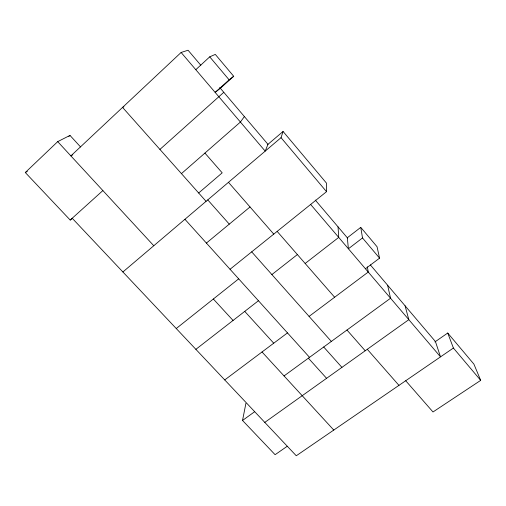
<?xml version="1.0" encoding="UTF-8"?>
<svg xmlns="http://www.w3.org/2000/svg" width="506" height="506" viewBox="0 0 506 506"><rect width="100%" height="100%" fill="white"/><g stroke="black" fill="none" stroke-linecap="round" stroke-linejoin="round"><path stroke-width="0.76" d="M287.288 446.241L275.1 454.692L242.532 420.461L245.903 403.352M122.888 271.975L281.032 137.683L283.075 131.465L326.427 183.071L326.528 191.679L230.04 269.268M244.385 116.563L240.413 122.047L181.439 173.628M71.991 218.56L70.207 220.059L25.3 172.527L57.709 141.636L69.986 135.406L80.581 146.968M68.854 136.481L69.986 135.406M200.819 65.261L188.061 50.233L181.116 52.466L70.872 155.899L72.807 154.76M195.797 69.695L209.731 56.849L215.297 54.395L233.702 76.279L220.376 88.284L215.151 92.402L229.11 79.822L233.702 76.279M70.207 220.059L102.87 190.572M159.915 149.422L223.791 92.307M198.662 192.995L222.191 172.831L204.93 153.084M267.541 144.697L283.075 131.465M206.397 243.07L250.021 206.973M176.246 328.533L238.687 278.844M271.886 274.568L297.383 254.562M305.162 263.474L338.716 237.396L338.052 226.871M195.873 349.336L258.446 300.735M360.765 227.365L347.312 237.769L348.406 248.775L362.511 237.94L360.765 227.365L377.052 246.732L379.563 258.149L365.446 268.768M309.077 316.408L368.241 272.051L367.375 266.814M224.734 379.93L287.478 332.897M284.043 375.933L390.556 298.23L387.596 285.213M242.532 420.461L254.689 411.682M264.79 422.39L408.816 319.665L405.078 305.795M434.907 341.936L447.728 333.03L473.913 364.137L480.7 380.367L432.997 411.973L405.711 380.733M447.728 333.03L453.401 348.033L296.276 455.767L72.213 218.25M25.3 172.527L27.33 171.401M123.919 106.728L122.56 107.405L206.075 201.331M57.709 141.636L153.78 245.739M213.349 299.008L233.057 320.45M262.026 351.974L333.777 430.056M244.733 311.38L273.733 343.195M184.93 219.288L309.533 357.337M308.388 358.172L326.585 378.317M323.714 346.996L341.923 367.375M207.764 199.902L229.281 224.133M251.697 251.849L331.329 341.436M367.286 349.285L398.956 385.363M346.971 330.026L365.205 350.772M228.459 182.324L273.765 234.107M277.149 231.387L334.637 297.243M181.116 52.466L265.195 151.13L267.965 144.33L219.705 87.5M310.64 204.456L440.524 356.863L435.445 341.563L370.329 264.872M315.308 200.085L347.622 238.143M209.731 56.849L229.11 79.822M362.511 237.94L379.563 258.149M453.401 348.033L480.7 380.367M281.032 137.683L326.528 191.679"/></g></svg>
